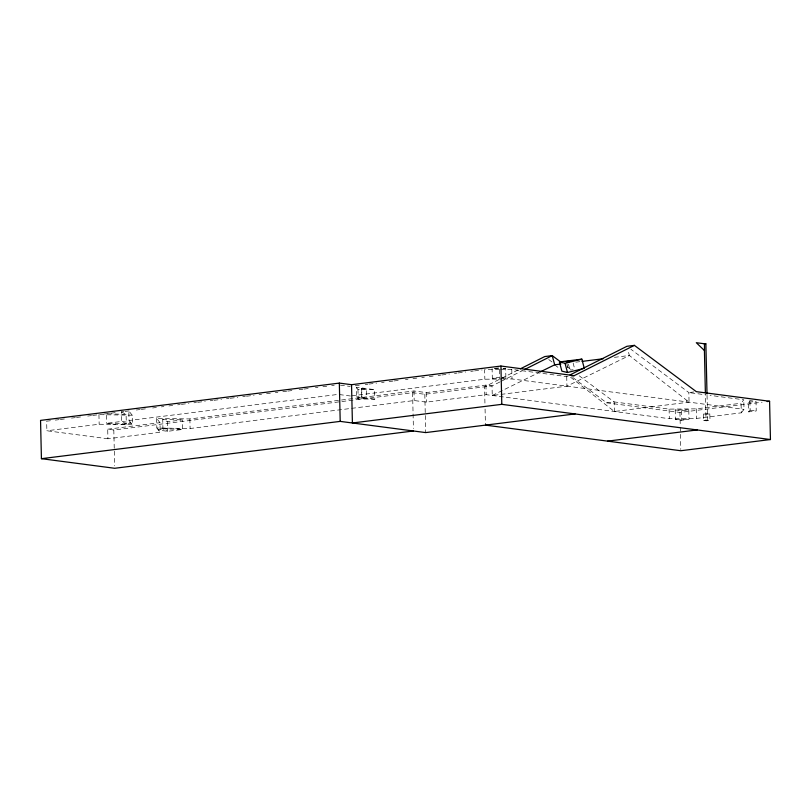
<?xml version="1.0" encoding="UTF-8"?>
<svg xmlns="http://www.w3.org/2000/svg" width="811" height="811" viewBox="0 0 811 811"><rect width="100%" height="100%" fill="white"/><g stroke="black" fill="none" stroke-linecap="round" stroke-linejoin="round"><path stroke-width="0.61" stroke-dasharray="4.05 3.04" d="M686.775 401.181L686.937 400.502M706.006 420.433L707.608 420.382L706.006 420.433L705.408 394.075M351.589 408.349L414.178 400.543L426.393 402.134L486.144 394.683L669.318 418.689L696.467 418.425L741.284 412.829L741.072 403.26L743.799 399.793L710.071 395.373M748.533 402.327L756.004 401.394L756.227 410.964L748.756 411.897L748.533 402.327L749.901 400.593L754.788 401.232M741.284 412.829L744.011 409.362L743.799 399.793M748.756 411.897L750.114 410.163L749.901 400.593M703.461 414.056L709.838 413.884L710.01 420.372L706.493 420.818L703.634 420.544L703.461 414.056L709.868 413.995M703.613 420.433L710.01 420.372M518.006 370.019L484.562 386.837L484.958 404.131M499.84 381.981L492.034 385.904L424.812 394.298L412.596 392.696L113.814 430.002L107.711 429.201L107.934 438.771L160.213 432.243L160 422.673L156.624 418.405L189.875 418.942L413.965 390.963L426.17 392.565L485.931 385.103L492.034 385.904L492.257 395.474L566.95 386.158L629.387 355.482L689.056 402.155L688.843 392.585L630.917 349.288M500.955 381.423L522.132 370.769M492.257 395.474L538.798 372.614M50.394 420.727L46.653 421.193L46.876 430.763L107.934 438.771M55.371 420.108L59.102 419.642M60.349 419.49L66.573 418.709M71.55 418.091L75.291 417.624M76.538 417.462L82.763 416.692M87.74 416.063L91.471 415.597M92.718 415.445L98.942 414.664L132.203 415.202L132.416 424.771L99.155 424.234L46.876 430.763M103.92 414.046L110.144 413.265M111.391 413.113L115.121 412.647M121.346 411.866L126.09 414.401L126.313 423.971L121.569 421.446L121.346 411.866L123.84 411.562M125.087 411.4L131.321 410.63M136.339 410.001L140.09 409.535M141.347 409.373L147.602 408.592M152.62 407.963L156.371 407.497M161.379 406.869L163.883 406.564M168.901 405.936L172.652 405.47M177.66 404.841L180.164 404.527M181.421 404.375L188.933 403.432M193.941 402.803L196.444 402.499M197.702 402.337L205.213 401.404M210.221 400.776L212.725 400.462M213.982 400.31L221.494 399.367M226.502 398.738L229.006 398.434M230.263 398.272L237.775 397.339M242.783 396.711L245.287 396.397M246.544 396.244L254.056 395.302M259.064 394.683L261.568 394.369M266.586 393.74L270.337 393.274M275.345 392.646L277.849 392.331M282.867 391.703L286.618 391.237M287.875 391.084L294.129 390.304M299.147 389.675L302.898 389.209M304.155 389.047L310.41 388.266M315.428 387.648L317.932 387.334M322.94 386.705L326.691 386.239M331.709 385.61L334.213 385.296M355.208 385.803L360.226 385.174M365.254 384.546L367.768 384.232M369.025 384.079L376.568 383.137M381.596 382.508L384.11 382.194M389.128 381.565L392.899 381.099M394.156 380.937L400.441 380.156M405.47 379.528L407.984 379.213M413.002 378.585L416.773 378.119M421.801 377.49L424.315 377.176M429.343 376.547L433.115 376.081M438.133 375.452L440.647 375.138M441.904 374.976L449.446 374.033M454.474 373.405L456.988 373.101M458.245 372.938L465.778 371.996M470.806 371.367L473.32 371.053M474.577 370.901L482.119 369.958M494.588 368.397L499.566 367.778L499.789 377.348L492.318 378.281L492.095 368.711M575.861 362.162L580.838 361.544M614.444 357.347L629.387 355.482L628.15 350.889M132.203 415.202L128.817 410.934L129.04 420.514L338.187 394.399M121.326 424.599L131.291 423.352M351.65 395.839L484.846 379.213L502.121 379.051M570.589 370.059L573.083 369.745M107.711 429.201L160 422.673M167.471 421.74L167.684 431.31L162.94 428.776L162.727 419.206L167.471 421.74L182.404 419.875L182.627 429.445L167.684 431.31L158.53 430.114M500.671 369.492L511.782 369.38L566.727 376.588L569.221 376.274M157.963 429.394L167.928 428.157M156.624 418.405L156.837 427.975L190.098 428.512L350.332 408.511M572.718 377.46L606.679 402.844L614.15 401.911L669.095 409.119L696.254 408.856L741.072 403.26M693.821 391.966L688.843 392.585L705.083 394.714M570.609 377.257L614.363 411.481L689.056 402.155M675.208 409.92L681.311 410.721L688.782 409.788L688.995 419.358L681.524 420.291L675.421 419.49L675.208 409.92L688.782 409.788M606.679 402.844L679.942 412.444L762.107 402.195M494.568 368.691L501.968 368.62M503.205 368.599L505.679 368.579L505.892 378.149L500.955 378.2M499.434 369.502L484.633 369.644L484.846 379.213M492.318 378.281L499.718 378.21M503.357 379.031L511.994 378.95L744.011 409.362M675.421 419.49L688.995 419.358M361.321 388.307L361.706 388.895L366.319 388.966L366.531 398.546L361.929 398.465L361.321 388.307L366.319 388.966M356.282 387.232L357.975 389.361L374.601 389.635L374.814 399.205L358.188 398.931L356.505 396.802L356.282 387.232L374.601 389.635M126.09 414.401L106.413 413.732L106.626 423.312L115.791 424.508M162.727 419.206L182.404 419.875M126.313 423.971L106.626 423.312L121.569 421.446L130.723 422.643M162.94 428.776L182.627 429.445L173.463 428.249M503.236 368.265L505.679 368.579M502.232 377.673L505.892 378.149M750.114 410.163L756.227 410.964M340.407 385.144L350.18 386.431M339.404 394.562L350.393 396.001M356.505 396.802L374.814 399.205M361.534 397.877L366.531 398.546M567.203 366.825L571.197 369.806M579.186 375.787L614.15 401.911L614.363 411.481M548.753 359.547L552.747 362.527M554.694 364.808L559.661 368.701M156.837 427.975L160.213 432.243M129.04 420.514L132.416 424.771M573.124 363.054L574.644 368.812M568.45 364.22L569.971 369.978M566.899 363.845L568.116 368.447M707.04 395.271L707.608 420.382M696.254 408.856L696.467 418.425M681.311 410.721L681.524 420.291M679.942 412.444L680.257 426.039M680.287 427.265L680.784 449.497M669.095 409.119L669.318 418.689M566.727 376.588L566.95 386.158M511.782 369.38L511.994 378.95M485.931 385.103L486.144 394.683M485.069 409.068L485.434 425.126M426.17 392.565L426.393 402.134M424.812 394.298L425.674 432.587M413.965 390.963L414.178 400.543M412.596 392.696L413.407 428.512M361.706 388.895L361.929 398.465M357.975 389.361L358.188 398.931M189.875 418.942L190.098 428.512M113.814 430.002L114.635 465.818M98.942 414.664L99.155 424.234"/><path stroke-width="1.22" d="M705.823 343.783L704.272 343.864L705.874 343.803L707.01 394.014M520.236 368.893L544.749 356.556L552.22 355.623L561.212 362.345M524.362 369.644L552.22 355.623L554.694 364.808L539.933 372.056M570.072 374.905L626.923 346.297L634.384 345.364L696.314 391.652L769.578 401.263L770.45 439.542L680.814 450.734L485.434 425.126M571.714 375.959L574.198 375.655L634.384 345.364M559.438 361.949L565.044 363.298L581.852 359.151L584.285 368.346L567.477 372.502L561.871 371.144L559.438 361.949L581.852 359.151M574.198 375.655L500.934 366.045L351.538 384.698L339.333 383.096L40.55 420.392L41.422 458.681L114.686 468.282L413.468 430.986M554.694 364.808L560.918 364.027M582.085 361.392L603.242 358.746M41.422 458.681L340.194 421.385L425.674 432.587L575.07 413.934M770.45 439.542L501.796 404.334L352.41 422.977L351.538 384.698M767.094 401.567L769.578 401.263M607.551 441.133L697.186 429.942M565.044 363.298L567.477 372.502M704.414 350.139L705.377 392.818M500.934 366.045L501.796 404.334M339.333 383.096L340.194 421.385M572.505 360.753L567.842 361.919L566.291 361.544L572.505 360.753M704.455 343.783L696.314 342.718L704.495 350.605L704.455 343.783"/></g></svg>
